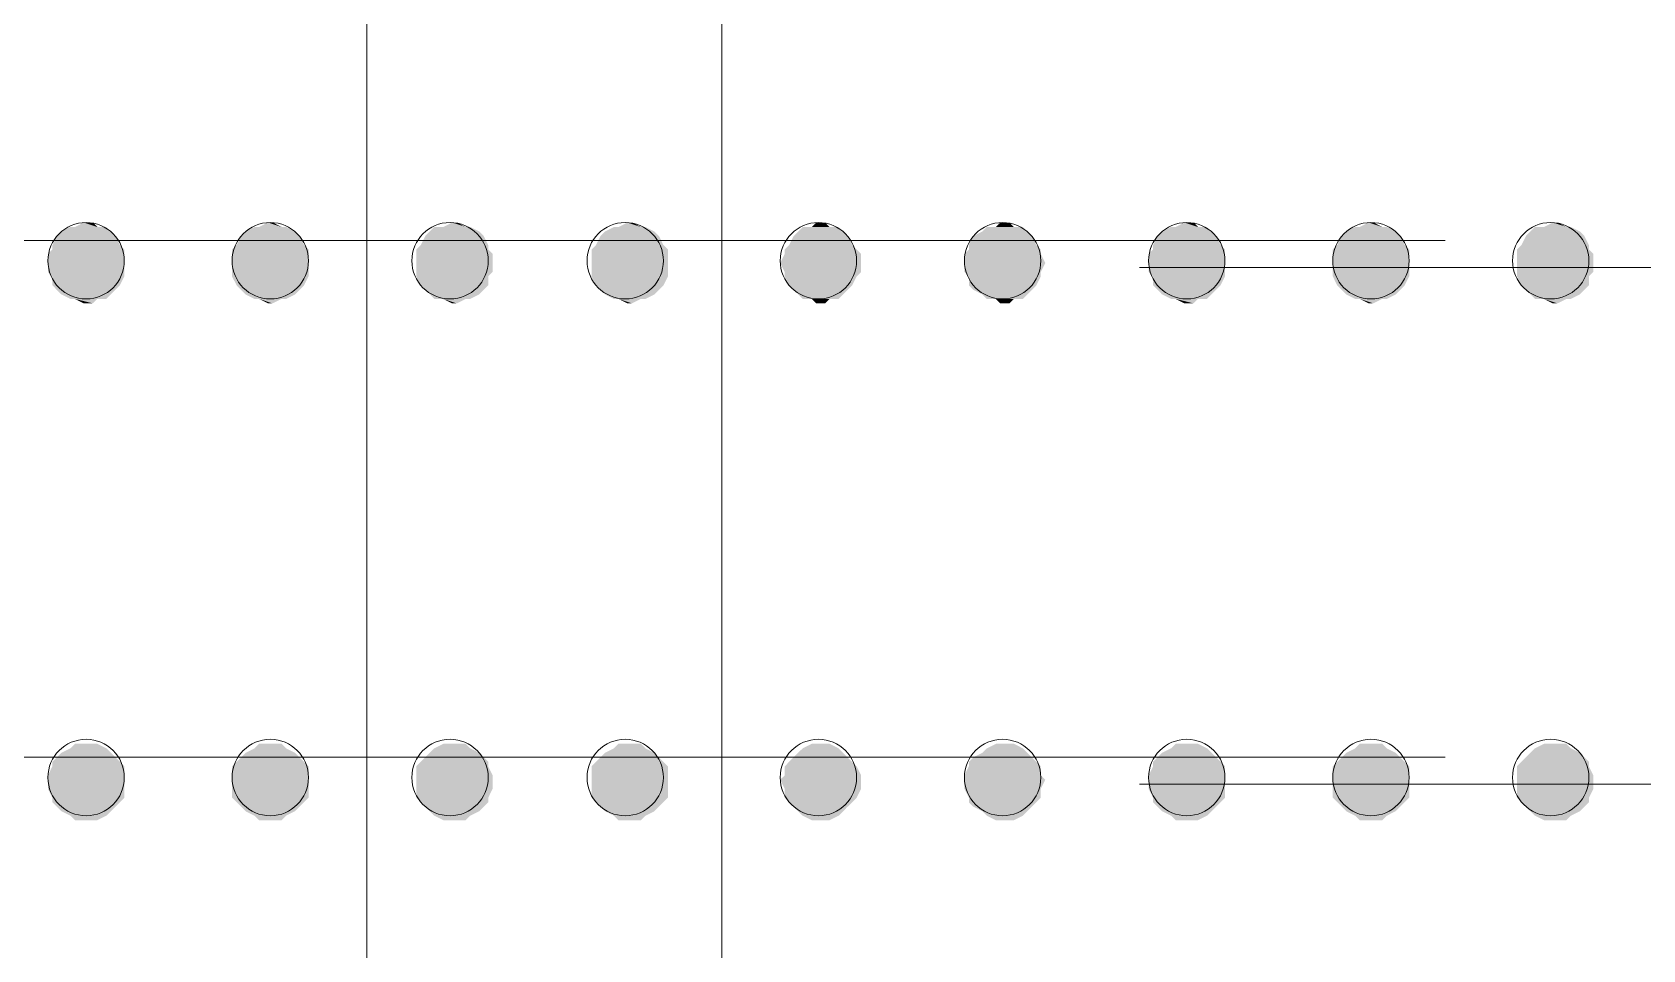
# Model space of a CAD drawing. Header units: inches. Extents: x 2 to 136, y 1 to 96.
# Drawn here: x 17.33 to 24.35, y 48.94 to 52.94 of the extents above; entities that cross this region are included whole.
import ezdxf

# ---------------------------------------------------------------- set-up
doc = ezdxf.new("R2010")
doc.units = ezdxf.units.IN
doc.header["$MEASUREMENT"] = 0
doc.layers.add('PDF_COLUMN', color=251, linetype='Continuous', true_color=0x636466)
doc.layers.add('PDF_Outer Line', color=165, linetype='Continuous', true_color=0x5258ac)
doc.layers.add('PDF_FLOOR LINES', color=7, linetype='Continuous')

msp = doc.modelspace()

# ---------------------------------------------------------------- linework, layer by layer
at = {"layer": 'PDF_COLUMN', "lineweight": 0}
for centre in [(17.569, 51.9434), (18.3719, 51.9434), (20.761, 51.9434), (21.5639, 51.9434), (22.3668, 51.9434), (23.1697, 51.9434), (23.953, 51.9434), (17.569, 49.6914), (18.3719, 49.6914), (20.761, 49.6914), (21.5639, 49.6914), (22.3668, 49.6914), (23.1697, 49.6914), (23.953, 49.6914)]:
    msp.add_circle(centre, 0.1665, dxfattribs=at)
at = {"layer": 'PDF_COLUMN', "color": 7, "lineweight": 0}
for centre in [(19.1552, 51.9434), (19.919, 51.9434), (19.1552, 49.6914), (19.919, 49.6914)]:
    msp.add_circle(centre, 0.1665, dxfattribs=at)
at = {"layer": 'PDF_COLUMN', "transparency": 33554559}
for points in [[(17.5592, 52.1098), (17.618, 52.0902), (17.5201, 52.0902)], [(17.5984, 52.1098), (17.5592, 52.1098), (17.618, 52.0902)], [(18.3621, 52.1098), (18.4209, 52.0902), (18.323, 52.0902)], [(18.3817, 52.1098), (18.3621, 52.1098), (18.4209, 52.0902)], [(20.7512, 52.1098), (20.81, 52.0902), (20.7317, 52.0902)], [(20.7904, 52.1098), (20.7512, 52.1098), (20.81, 52.0902)], [(21.5541, 52.1098), (21.6129, 52.0902), (21.5346, 52.0902)], [(21.5933, 52.1098), (21.5541, 52.1098), (21.6129, 52.0902)], [(22.357, 52.1098), (22.4158, 52.0902), (22.3179, 52.0902)], [(22.3962, 52.1098), (22.357, 52.1098), (22.4158, 52.0902)], [(23.1599, 52.1098), (23.2187, 52.0902), (23.1208, 52.0902)], [(23.1795, 52.1098), (23.1599, 52.1098), (23.2187, 52.0902)], [(23.9628, 52.1098), (24.0216, 52.0902), (23.9237, 52.0902)], [(23.9824, 52.1098), (23.9628, 52.1098), (24.0216, 52.0902)], [(17.4417, 52.0511), (17.7159, 52.0119), (17.4222, 52.0119)], [(17.4613, 52.0707), (17.6963, 52.0511), (17.4417, 52.0511)], [(17.6963, 52.0511), (17.4417, 52.0511), (17.7159, 52.0119)], [(17.5005, 52.0902), (17.6767, 52.0707), (17.4613, 52.0707)], [(17.6767, 52.0707), (17.4613, 52.0707), (17.6963, 52.0511)], [(17.5201, 52.0902), (17.6572, 52.0902), (17.5005, 52.0902)], [(17.6572, 52.0902), (17.5005, 52.0902), (17.6767, 52.0707)], [(17.618, 52.0902), (17.5201, 52.0902), (17.6572, 52.0902)], [(18.2446, 52.0511), (18.5188, 52.0119), (18.2251, 52.0119)], [(18.2642, 52.0707), (18.4992, 52.0511), (18.2446, 52.0511)], [(18.4992, 52.0511), (18.2446, 52.0511), (18.5188, 52.0119)], [(18.3034, 52.0902), (18.4796, 52.0707), (18.2642, 52.0707)], [(18.4796, 52.0707), (18.2642, 52.0707), (18.4992, 52.0511)], [(18.323, 52.0902), (18.4405, 52.0902), (18.3034, 52.0902)], [(18.4405, 52.0902), (18.3034, 52.0902), (18.4796, 52.0707)], [(18.4209, 52.0902), (18.323, 52.0902), (18.4405, 52.0902)], [(20.6533, 52.0511), (20.9079, 52.0119), (20.6337, 52.0119)], [(20.6729, 52.0707), (20.8883, 52.0511), (20.6533, 52.0511)], [(20.8883, 52.0511), (20.6533, 52.0511), (20.9079, 52.0119)], [(20.6925, 52.0902), (20.8687, 52.0707), (20.6729, 52.0707)], [(20.8687, 52.0707), (20.6729, 52.0707), (20.8883, 52.0511)], [(20.7317, 52.0902), (20.8492, 52.0902), (20.6925, 52.0902)], [(20.8492, 52.0902), (20.6925, 52.0902), (20.8687, 52.0707)], [(20.81, 52.0902), (20.7317, 52.0902), (20.8492, 52.0902)], [(21.4366, 52.0511), (21.7108, 52.0119), (21.4171, 52.0119)], [(21.4758, 52.0707), (21.6912, 52.0511), (21.4366, 52.0511)], [(21.6912, 52.0511), (21.4366, 52.0511), (21.7108, 52.0119)], [(21.4954, 52.0902), (21.6716, 52.0707), (21.4758, 52.0707)], [(21.6716, 52.0707), (21.4758, 52.0707), (21.6912, 52.0511)], [(21.5346, 52.0902), (21.652, 52.0902), (21.4954, 52.0902)], [(21.652, 52.0902), (21.4954, 52.0902), (21.6716, 52.0707)], [(21.6129, 52.0902), (21.5346, 52.0902), (21.652, 52.0902)], [(22.2395, 52.0511), (22.5137, 52.0119), (22.22, 52.0119)], [(22.2591, 52.0707), (22.4941, 52.0511), (22.2395, 52.0511)], [(22.4941, 52.0511), (22.2395, 52.0511), (22.5137, 52.0119)], [(22.2983, 52.0902), (22.4745, 52.0707), (22.2591, 52.0707)], [(22.4745, 52.0707), (22.2591, 52.0707), (22.4941, 52.0511)], [(22.3179, 52.0902), (22.4549, 52.0902), (22.2983, 52.0902)], [(22.4549, 52.0902), (22.2983, 52.0902), (22.4745, 52.0707)], [(22.4158, 52.0902), (22.3179, 52.0902), (22.4549, 52.0902)], [(23.0424, 52.0511), (23.3166, 52.0119), (23.0228, 52.0119)], [(23.062, 52.0707), (23.297, 52.0511), (23.0424, 52.0511)], [(23.297, 52.0511), (23.0424, 52.0511), (23.3166, 52.0119)], [(23.1012, 52.0902), (23.2774, 52.0707), (23.062, 52.0707)], [(23.2774, 52.0707), (23.062, 52.0707), (23.297, 52.0511)], [(23.1208, 52.0902), (23.2383, 52.0902), (23.1012, 52.0902)], [(23.2383, 52.0902), (23.1012, 52.0902), (23.2774, 52.0707)], [(23.2187, 52.0902), (23.1208, 52.0902), (23.2383, 52.0902)], [(23.8453, 52.0511), (24.1195, 52.0119), (23.8257, 52.0119)], [(23.8649, 52.0707), (24.0999, 52.0511), (23.8453, 52.0511)], [(24.0999, 52.0511), (23.8453, 52.0511), (24.1195, 52.0119)], [(23.8845, 52.0902), (24.0803, 52.0707), (23.8649, 52.0707)], [(24.0803, 52.0707), (23.8649, 52.0707), (24.0999, 52.0511)], [(23.9237, 52.0902), (24.0412, 52.0902), (23.8845, 52.0902)], [(24.0412, 52.0902), (23.8845, 52.0902), (24.0803, 52.0707)], [(24.0216, 52.0902), (23.9237, 52.0902), (24.0412, 52.0902)], [(17.4222, 51.9923), (17.7355, 51.9728), (17.4026, 51.9728)], [(17.7355, 51.9728), (17.4026, 51.9728), (17.7355, 51.9336)], [(17.4026, 51.9728), (17.7355, 51.9336), (17.4026, 51.9336)], [(17.7159, 52.0119), (17.4222, 52.0119), (17.7355, 51.9923)], [(17.4222, 52.0119), (17.7355, 51.9923), (17.4222, 51.9923)], [(17.7355, 51.9923), (17.4222, 51.9923), (17.7355, 51.9728)], [(18.2251, 52.0119), (18.5384, 51.9923), (18.2055, 51.9923)], [(18.5384, 51.9923), (18.2055, 51.9923), (18.5384, 51.9728)], [(18.2055, 51.9923), (18.5384, 51.9728), (18.2055, 51.9728)], [(18.5384, 51.9728), (18.2055, 51.9728), (18.5384, 51.9336)], [(18.2055, 51.9728), (18.5384, 51.9336), (18.2055, 51.9336)], [(18.5188, 52.0119), (18.2251, 52.0119), (18.5384, 51.9923)], [(20.6142, 51.9728), (20.9471, 51.9336), (20.5946, 51.9336)], [(20.6337, 52.0119), (20.9275, 51.9923), (20.6142, 51.9923)], [(20.9275, 51.9923), (20.6142, 51.9923), (20.9471, 51.9728)], [(20.6142, 51.9923), (20.9471, 51.9728), (20.6142, 51.9728)], [(20.9471, 51.9728), (20.6142, 51.9728), (20.9471, 51.9336)], [(20.9079, 52.0119), (20.6337, 52.0119), (20.9275, 51.9923)], [(21.4171, 51.9923), (21.7304, 51.9728), (21.3975, 51.9728)], [(21.7304, 51.9728), (21.3975, 51.9728), (21.75, 51.9336)], [(21.3975, 51.9728), (21.75, 51.9336), (21.3975, 51.9336)], [(21.7108, 52.0119), (21.4171, 52.0119), (21.7304, 51.9923)], [(21.4171, 52.0119), (21.7304, 51.9923), (21.4171, 51.9923)], [(21.7304, 51.9923), (21.4171, 51.9923), (21.7304, 51.9728)], [(22.22, 51.9923), (22.5333, 51.9728), (22.2004, 51.9728)], [(22.5333, 51.9728), (22.2004, 51.9728), (22.5333, 51.9336)], [(22.2004, 51.9728), (22.5333, 51.9336), (22.2004, 51.9336)], [(22.5137, 52.0119), (22.22, 52.0119), (22.5333, 51.9923)], [(22.22, 52.0119), (22.5333, 51.9923), (22.22, 51.9923)], [(22.5333, 51.9923), (22.22, 51.9923), (22.5333, 51.9728)], [(23.0228, 52.0119), (23.3362, 51.9923), (23.0033, 51.9923)], [(23.3362, 51.9923), (23.0033, 51.9923), (23.3362, 51.9728)], [(23.0033, 51.9923), (23.3362, 51.9728), (23.0033, 51.9728)], [(23.3362, 51.9728), (23.0033, 51.9728), (23.3362, 51.9336)], [(23.0033, 51.9728), (23.3362, 51.9336), (23.0033, 51.9336)], [(23.3166, 52.0119), (23.0228, 52.0119), (23.3362, 51.9923)], [(23.8257, 52.0119), (24.1195, 51.9923), (23.8062, 51.9923)], [(24.1195, 51.9923), (23.8062, 51.9923), (24.1391, 51.9728)], [(23.8062, 51.9923), (24.1391, 51.9728), (23.8062, 51.9728)], [(24.1391, 51.9728), (23.8062, 51.9728), (24.1391, 51.9336)], [(23.8062, 51.9728), (24.1391, 51.9336), (23.8062, 51.9336)], [(24.1195, 52.0119), (23.8257, 52.0119), (24.1195, 51.9923)], [(17.7355, 51.9336), (17.4026, 51.9336), (17.7355, 51.8944)], [(17.4026, 51.9336), (17.7355, 51.8944), (17.4026, 51.8944)], [(17.7355, 51.8944), (17.4026, 51.8944), (17.7355, 51.8748)], [(17.4026, 51.8944), (17.7355, 51.8748), (17.4222, 51.8748)], [(18.5384, 51.9336), (18.2055, 51.9336), (18.5384, 51.8944)], [(18.2055, 51.9336), (18.5384, 51.8944), (18.2055, 51.8944)], [(18.5384, 51.8944), (18.2055, 51.8944), (18.5384, 51.8748)], [(18.2055, 51.8944), (18.5384, 51.8748), (18.2055, 51.8748)], [(20.9471, 51.9336), (20.5946, 51.9336), (20.9471, 51.8944)], [(20.5946, 51.9336), (20.9471, 51.8944), (20.6142, 51.8944)], [(20.9471, 51.8944), (20.6142, 51.8944), (20.9275, 51.8748)], [(20.6142, 51.8944), (20.9275, 51.8748), (20.6142, 51.8748)], [(21.75, 51.9336), (21.3975, 51.9336), (21.7304, 51.8944)], [(21.3975, 51.9336), (21.7304, 51.8944), (21.3975, 51.8944)], [(21.7304, 51.8944), (21.3975, 51.8944), (21.7304, 51.8748)], [(21.3975, 51.8944), (21.7304, 51.8748), (21.4171, 51.8748)], [(22.5333, 51.9336), (22.2004, 51.9336), (22.5333, 51.8944)], [(22.2004, 51.9336), (22.5333, 51.8944), (22.2004, 51.8944)], [(22.5333, 51.8944), (22.2004, 51.8944), (22.5333, 51.8748)], [(22.2004, 51.8944), (22.5333, 51.8748), (22.22, 51.8748)], [(23.3362, 51.9336), (23.0033, 51.9336), (23.3362, 51.8944)], [(23.0033, 51.9336), (23.3362, 51.8944), (23.0033, 51.8944)], [(23.3362, 51.8944), (23.0033, 51.8944), (23.3362, 51.8748)], [(23.0033, 51.8944), (23.3362, 51.8748), (23.0033, 51.8748)], [(24.1391, 51.9336), (23.8062, 51.9336), (24.1391, 51.8944)], [(23.8062, 51.9336), (24.1391, 51.8944), (23.8062, 51.8944)], [(24.1391, 51.8944), (23.8062, 51.8944), (24.1195, 51.8748)], [(23.8062, 51.8944), (24.1195, 51.8748), (23.8062, 51.8748)], [(17.7355, 51.8748), (17.4222, 51.8748), (17.7159, 51.8357)], [(17.4222, 51.8748), (17.7159, 51.8357), (17.4222, 51.8357)], [(17.7159, 51.8357), (17.4222, 51.8357), (17.6963, 51.8161)], [(17.4222, 51.8357), (17.6963, 51.8161), (17.4417, 51.8161)], [(17.6963, 51.8161), (17.4417, 51.8161), (17.6767, 51.7965)], [(17.4417, 51.8161), (17.6767, 51.7965), (17.4613, 51.7965)], [(18.5384, 51.8748), (18.2055, 51.8748), (18.5188, 51.8357)], [(18.2055, 51.8748), (18.5188, 51.8357), (18.2251, 51.8357)], [(18.5188, 51.8357), (18.2251, 51.8357), (18.4992, 51.8161)], [(18.2251, 51.8357), (18.4992, 51.8161), (18.2446, 51.8161)], [(18.4992, 51.8161), (18.2446, 51.8161), (18.4796, 51.7965)], [(18.2446, 51.8161), (18.4796, 51.7965), (18.2642, 51.7965)], [(20.9275, 51.8748), (20.6142, 51.8748), (20.9079, 51.8357)], [(20.6142, 51.8748), (20.9079, 51.8357), (20.6337, 51.8357)], [(20.9079, 51.8357), (20.6337, 51.8357), (20.8883, 51.8161)], [(20.6337, 51.8357), (20.8883, 51.8161), (20.6533, 51.8161)], [(20.8883, 51.8161), (20.6533, 51.8161), (20.8687, 51.7965)], [(20.6533, 51.8161), (20.8687, 51.7965), (20.6729, 51.7965)], [(21.7304, 51.8748), (21.4171, 51.8748), (21.7108, 51.8357)], [(21.4171, 51.8748), (21.7108, 51.8357), (21.4171, 51.8357)], [(21.7108, 51.8357), (21.4171, 51.8357), (21.6912, 51.8161)], [(21.4171, 51.8357), (21.6912, 51.8161), (21.4366, 51.8161)], [(21.6912, 51.8161), (21.4366, 51.8161), (21.6716, 51.7965)], [(21.4366, 51.8161), (21.6716, 51.7965), (21.4758, 51.7965)], [(22.5333, 51.8748), (22.22, 51.8748), (22.5137, 51.8357)], [(22.22, 51.8748), (22.5137, 51.8357), (22.22, 51.8357)], [(22.5137, 51.8357), (22.22, 51.8357), (22.4941, 51.8161)], [(22.22, 51.8357), (22.4941, 51.8161), (22.2395, 51.8161)], [(22.4941, 51.8161), (22.2395, 51.8161), (22.4745, 51.7965)], [(22.2395, 51.8161), (22.4745, 51.7965), (22.2591, 51.7965)], [(23.3362, 51.8748), (23.0033, 51.8748), (23.3166, 51.8357)], [(23.0033, 51.8748), (23.3166, 51.8357), (23.0228, 51.8357)], [(23.3166, 51.8357), (23.0228, 51.8357), (23.297, 51.8161)], [(23.0228, 51.8357), (23.297, 51.8161), (23.0424, 51.8161)], [(23.297, 51.8161), (23.0424, 51.8161), (23.2774, 51.7965)], [(23.0424, 51.8161), (23.2774, 51.7965), (23.062, 51.7965)], [(24.1195, 51.8748), (23.8062, 51.8748), (24.1195, 51.8357)], [(23.8062, 51.8748), (24.1195, 51.8357), (23.8257, 51.8357)], [(24.1195, 51.8357), (23.8257, 51.8357), (24.0999, 51.8161)], [(23.8257, 51.8357), (24.0999, 51.8161), (23.8453, 51.8161)], [(24.0999, 51.8161), (23.8453, 51.8161), (24.0803, 51.7965)], [(23.8453, 51.8161), (24.0803, 51.7965), (23.8649, 51.7965)], [(17.6767, 51.7965), (17.4613, 51.7965), (17.6572, 51.7769)], [(17.4613, 51.7965), (17.6572, 51.7769), (17.5005, 51.7769)], [(17.6572, 51.7769), (17.5005, 51.7769), (17.618, 51.7769)], [(17.5005, 51.7769), (17.618, 51.7769), (17.5201, 51.7769)], [(17.618, 51.7769), (17.5201, 51.7769), (17.5984, 51.7573)], [(17.5201, 51.7769), (17.5984, 51.7573), (17.5592, 51.7573)], [(18.4796, 51.7965), (18.2642, 51.7965), (18.4405, 51.7769)], [(18.2642, 51.7965), (18.4405, 51.7769), (18.3034, 51.7769)], [(18.4405, 51.7769), (18.3034, 51.7769), (18.4209, 51.7769)], [(18.3034, 51.7769), (18.4209, 51.7769), (18.323, 51.7769)], [(18.4209, 51.7769), (18.323, 51.7769), (18.3817, 51.7573)], [(18.323, 51.7769), (18.3817, 51.7573), (18.3621, 51.7573)], [(20.8687, 51.7965), (20.6729, 51.7965), (20.8492, 51.7769)], [(20.6729, 51.7965), (20.8492, 51.7769), (20.6925, 51.7769)], [(20.8492, 51.7769), (20.6925, 51.7769), (20.81, 51.7769)], [(20.6925, 51.7769), (20.81, 51.7769), (20.7317, 51.7769)], [(20.81, 51.7769), (20.7317, 51.7769), (20.7904, 51.7573)], [(20.7317, 51.7769), (20.7904, 51.7573), (20.7512, 51.7573)], [(21.6716, 51.7965), (21.4758, 51.7965), (21.652, 51.7769)], [(21.4758, 51.7965), (21.652, 51.7769), (21.4954, 51.7769)], [(21.652, 51.7769), (21.4954, 51.7769), (21.6129, 51.7769)], [(21.4954, 51.7769), (21.6129, 51.7769), (21.5346, 51.7769)], [(21.6129, 51.7769), (21.5346, 51.7769), (21.5933, 51.7573)], [(21.5346, 51.7769), (21.5933, 51.7573), (21.5541, 51.7573)], [(22.4745, 51.7965), (22.2591, 51.7965), (22.4549, 51.7769)], [(22.2591, 51.7965), (22.4549, 51.7769), (22.2983, 51.7769)], [(22.4549, 51.7769), (22.2983, 51.7769), (22.4158, 51.7769)], [(22.2983, 51.7769), (22.4158, 51.7769), (22.3179, 51.7769)], [(22.4158, 51.7769), (22.3179, 51.7769), (22.3962, 51.7573)], [(22.3179, 51.7769), (22.3962, 51.7573), (22.357, 51.7573)], [(23.2774, 51.7965), (23.062, 51.7965), (23.2383, 51.7769)], [(23.062, 51.7965), (23.2383, 51.7769), (23.1012, 51.7769)], [(23.2383, 51.7769), (23.1012, 51.7769), (23.2187, 51.7769)], [(23.1012, 51.7769), (23.2187, 51.7769), (23.1208, 51.7769)], [(23.2187, 51.7769), (23.1208, 51.7769), (23.1795, 51.7573)], [(23.1208, 51.7769), (23.1795, 51.7573), (23.1599, 51.7573)], [(24.0803, 51.7965), (23.8649, 51.7965), (24.0412, 51.7769)], [(23.8649, 51.7965), (24.0412, 51.7769), (23.8845, 51.7769)], [(24.0412, 51.7769), (23.8845, 51.7769), (24.0216, 51.7769)], [(23.8845, 51.7769), (24.0216, 51.7769), (23.9237, 51.7769)], [(24.0216, 51.7769), (23.9237, 51.7769), (23.9824, 51.7573)], [(23.9237, 51.7769), (23.9824, 51.7573), (23.9628, 51.7573)], [(17.4417, 49.7795), (17.7159, 49.7599), (17.4222, 49.7599)], [(17.4613, 49.7991), (17.6963, 49.7795), (17.4417, 49.7795)], [(17.6963, 49.7795), (17.4417, 49.7795), (17.7159, 49.7599)], [(17.5005, 49.8186), (17.6767, 49.7991), (17.4613, 49.7991)], [(17.6767, 49.7991), (17.4613, 49.7991), (17.6963, 49.7795)], [(17.5201, 49.8382), (17.6572, 49.8186), (17.5005, 49.8186)], [(17.6572, 49.8186), (17.5005, 49.8186), (17.6767, 49.7991)], [(17.5592, 49.8382), (17.618, 49.8382), (17.5201, 49.8382)], [(17.618, 49.8382), (17.5201, 49.8382), (17.6572, 49.8186)], [(17.5984, 49.8382), (17.5592, 49.8382), (17.618, 49.8382)], [(18.2446, 49.7795), (18.5188, 49.7599), (18.2251, 49.7599)], [(18.2642, 49.7991), (18.4992, 49.7795), (18.2446, 49.7795)], [(18.4992, 49.7795), (18.2446, 49.7795), (18.5188, 49.7599)], [(18.3034, 49.8186), (18.4796, 49.7991), (18.2642, 49.7991)], [(18.4796, 49.7991), (18.2642, 49.7991), (18.4992, 49.7795)], [(18.323, 49.8382), (18.4405, 49.8186), (18.3034, 49.8186)], [(18.4405, 49.8186), (18.3034, 49.8186), (18.4796, 49.7991)], [(18.3621, 49.8382), (18.4209, 49.8382), (18.323, 49.8382)], [(18.4209, 49.8382), (18.323, 49.8382), (18.4405, 49.8186)], [(18.3817, 49.8382), (18.3621, 49.8382), (18.4209, 49.8382)], [(20.6533, 49.7795), (20.9079, 49.7599), (20.6337, 49.7599)], [(20.6729, 49.7991), (20.8883, 49.7795), (20.6533, 49.7795)], [(20.8883, 49.7795), (20.6533, 49.7795), (20.9079, 49.7599)], [(20.6925, 49.8186), (20.8687, 49.7991), (20.6729, 49.7991)], [(20.8687, 49.7991), (20.6729, 49.7991), (20.8883, 49.7795)], [(20.7317, 49.8382), (20.8492, 49.8186), (20.6925, 49.8186)], [(20.8492, 49.8186), (20.6925, 49.8186), (20.8687, 49.7991)], [(20.7512, 49.8382), (20.81, 49.8382), (20.7317, 49.8382)], [(20.81, 49.8382), (20.7317, 49.8382), (20.8492, 49.8186)], [(20.7904, 49.8382), (20.7512, 49.8382), (20.81, 49.8382)], [(21.4366, 49.7795), (21.7108, 49.7599), (21.4171, 49.7599)], [(21.4758, 49.7991), (21.6912, 49.7795), (21.4366, 49.7795)], [(21.6912, 49.7795), (21.4366, 49.7795), (21.7108, 49.7599)], [(21.4954, 49.8186), (21.6716, 49.7991), (21.4758, 49.7991)], [(21.6716, 49.7991), (21.4758, 49.7991), (21.6912, 49.7795)], [(21.5346, 49.8382), (21.652, 49.8186), (21.4954, 49.8186)], [(21.652, 49.8186), (21.4954, 49.8186), (21.6716, 49.7991)], [(21.5541, 49.8382), (21.6129, 49.8382), (21.5346, 49.8382)], [(21.6129, 49.8382), (21.5346, 49.8382), (21.652, 49.8186)], [(21.5933, 49.8382), (21.5541, 49.8382), (21.6129, 49.8382)], [(22.2395, 49.7795), (22.5137, 49.7599), (22.22, 49.7599)], [(22.2591, 49.7991), (22.4941, 49.7795), (22.2395, 49.7795)], [(22.4941, 49.7795), (22.2395, 49.7795), (22.5137, 49.7599)], [(22.2983, 49.8186), (22.4745, 49.7991), (22.2591, 49.7991)], [(22.4745, 49.7991), (22.2591, 49.7991), (22.4941, 49.7795)], [(22.3179, 49.8382), (22.4549, 49.8186), (22.2983, 49.8186)], [(22.4549, 49.8186), (22.2983, 49.8186), (22.4745, 49.7991)], [(22.357, 49.8382), (22.4158, 49.8382), (22.3179, 49.8382)], [(22.4158, 49.8382), (22.3179, 49.8382), (22.4549, 49.8186)], [(22.3962, 49.8382), (22.357, 49.8382), (22.4158, 49.8382)], [(23.0424, 49.7795), (23.3166, 49.7599), (23.0228, 49.7599)], [(23.062, 49.7991), (23.297, 49.7795), (23.0424, 49.7795)], [(23.297, 49.7795), (23.0424, 49.7795), (23.3166, 49.7599)], [(23.1012, 49.8186), (23.2774, 49.7991), (23.062, 49.7991)], [(23.2774, 49.7991), (23.062, 49.7991), (23.297, 49.7795)], [(23.1208, 49.8382), (23.2383, 49.8186), (23.1012, 49.8186)], [(23.2383, 49.8186), (23.1012, 49.8186), (23.2774, 49.7991)], [(23.1599, 49.8382), (23.2187, 49.8382), (23.1208, 49.8382)], [(23.2187, 49.8382), (23.1208, 49.8382), (23.2383, 49.8186)], [(23.1795, 49.8382), (23.1599, 49.8382), (23.2187, 49.8382)], [(23.8453, 49.7795), (24.1195, 49.7599), (23.8257, 49.7599)], [(23.8649, 49.7991), (24.0999, 49.7795), (23.8453, 49.7795)], [(24.0999, 49.7795), (23.8453, 49.7795), (24.1195, 49.7599)], [(23.8845, 49.8186), (24.0803, 49.7991), (23.8649, 49.7991)], [(24.0803, 49.7991), (23.8649, 49.7991), (24.0999, 49.7795)], [(23.9237, 49.8382), (24.0412, 49.8186), (23.8845, 49.8186)], [(24.0412, 49.8186), (23.8845, 49.8186), (24.0803, 49.7991)], [(23.9628, 49.8382), (24.0216, 49.8382), (23.9237, 49.8382)], [(24.0216, 49.8382), (23.9237, 49.8382), (24.0412, 49.8186)], [(23.9824, 49.8382), (23.9628, 49.8382), (24.0216, 49.8382)], [(17.4222, 49.7403), (17.7355, 49.7011), (17.4026, 49.7011)], [(17.7159, 49.7599), (17.4222, 49.7599), (17.7355, 49.7403)], [(17.4222, 49.7599), (17.7355, 49.7403), (17.4222, 49.7403)], [(17.7355, 49.7403), (17.4222, 49.7403), (17.7355, 49.7011)], [(18.2251, 49.7599), (18.5384, 49.7403), (18.2055, 49.7403)], [(18.5384, 49.7403), (18.2055, 49.7403), (18.5384, 49.7011)], [(18.2055, 49.7403), (18.5384, 49.7011), (18.2055, 49.7011)], [(18.5188, 49.7599), (18.2251, 49.7599), (18.5384, 49.7403)], [(20.6337, 49.7599), (20.9275, 49.7403), (20.6142, 49.7403)], [(20.9275, 49.7403), (20.6142, 49.7403), (20.9471, 49.7011)], [(20.6142, 49.7403), (20.9471, 49.7011), (20.6142, 49.7011)], [(20.9079, 49.7599), (20.6337, 49.7599), (20.9275, 49.7403)], [(21.4171, 49.7403), (21.7304, 49.7011), (21.3975, 49.7011)], [(21.7108, 49.7599), (21.4171, 49.7599), (21.7304, 49.7403)], [(21.4171, 49.7599), (21.7304, 49.7403), (21.4171, 49.7403)], [(21.7304, 49.7403), (21.4171, 49.7403), (21.7304, 49.7011)], [(22.22, 49.7403), (22.5333, 49.7011), (22.2004, 49.7011)], [(22.5137, 49.7599), (22.22, 49.7599), (22.5333, 49.7403)], [(22.22, 49.7599), (22.5333, 49.7403), (22.22, 49.7403)], [(22.5333, 49.7403), (22.22, 49.7403), (22.5333, 49.7011)], [(23.0228, 49.7599), (23.3362, 49.7403), (23.0033, 49.7403)], [(23.3362, 49.7403), (23.0033, 49.7403), (23.3362, 49.7011)], [(23.0033, 49.7403), (23.3362, 49.7011), (23.0033, 49.7011)], [(23.3166, 49.7599), (23.0228, 49.7599), (23.3362, 49.7403)], [(23.8257, 49.7599), (24.1195, 49.7403), (23.8062, 49.7403)], [(24.1195, 49.7403), (23.8062, 49.7403), (24.1391, 49.7011)], [(23.8062, 49.7403), (24.1391, 49.7011), (23.8062, 49.7011)], [(24.1195, 49.7599), (23.8257, 49.7599), (24.1195, 49.7403)], [(17.7355, 49.7011), (17.4026, 49.7011), (17.7355, 49.6816)], [(17.4026, 49.7011), (17.7355, 49.6816), (17.4026, 49.6816)], [(17.7355, 49.6816), (17.4026, 49.6816), (17.7355, 49.6424)], [(17.4026, 49.6816), (17.7355, 49.6424), (17.4026, 49.6424)], [(17.7355, 49.6424), (17.4026, 49.6424), (17.7355, 49.6032)], [(17.4026, 49.6424), (17.7355, 49.6032), (17.4222, 49.6032)], [(18.5384, 49.7011), (18.2055, 49.7011), (18.5384, 49.6816)], [(18.2055, 49.7011), (18.5384, 49.6816), (18.2055, 49.6816)], [(18.5384, 49.6816), (18.2055, 49.6816), (18.5384, 49.6424)], [(18.2055, 49.6816), (18.5384, 49.6424), (18.2055, 49.6424)], [(18.5384, 49.6424), (18.2055, 49.6424), (18.5384, 49.6032)], [(18.2055, 49.6424), (18.5384, 49.6032), (18.2055, 49.6032)], [(20.6142, 49.7011), (20.9471, 49.6816), (20.5946, 49.6816)], [(20.9471, 49.6816), (20.5946, 49.6816), (20.9471, 49.6424)], [(20.5946, 49.6816), (20.9471, 49.6424), (20.6142, 49.6424)], [(20.9471, 49.7011), (20.6142, 49.7011), (20.9471, 49.6816)], [(20.9471, 49.6424), (20.6142, 49.6424), (20.9275, 49.6032)], [(20.6142, 49.6424), (20.9275, 49.6032), (20.6142, 49.6032)], [(21.7304, 49.7011), (21.3975, 49.7011), (21.75, 49.6816)], [(21.3975, 49.7011), (21.75, 49.6816), (21.3975, 49.6816)], [(21.75, 49.6816), (21.3975, 49.6816), (21.7304, 49.6424)], [(21.3975, 49.6816), (21.7304, 49.6424), (21.3975, 49.6424)], [(21.7304, 49.6424), (21.3975, 49.6424), (21.7304, 49.6032)], [(21.3975, 49.6424), (21.7304, 49.6032), (21.4171, 49.6032)], [(22.5333, 49.7011), (22.2004, 49.7011), (22.5333, 49.6816)], [(22.2004, 49.7011), (22.5333, 49.6816), (22.2004, 49.6816)], [(22.5333, 49.6816), (22.2004, 49.6816), (22.5333, 49.6424)], [(22.2004, 49.6816), (22.5333, 49.6424), (22.2004, 49.6424)], [(22.5333, 49.6424), (22.2004, 49.6424), (22.5333, 49.6032)], [(22.2004, 49.6424), (22.5333, 49.6032), (22.22, 49.6032)], [(23.3362, 49.7011), (23.0033, 49.7011), (23.3362, 49.6816)], [(23.0033, 49.7011), (23.3362, 49.6816), (23.0033, 49.6816)], [(23.3362, 49.6816), (23.0033, 49.6816), (23.3362, 49.6424)], [(23.0033, 49.6816), (23.3362, 49.6424), (23.0033, 49.6424)], [(23.3362, 49.6424), (23.0033, 49.6424), (23.3362, 49.6032)], [(23.0033, 49.6424), (23.3362, 49.6032), (23.0033, 49.6032)], [(24.1391, 49.7011), (23.8062, 49.7011), (24.1391, 49.6816)], [(23.8062, 49.7011), (24.1391, 49.6816), (23.8062, 49.6816)], [(24.1391, 49.6816), (23.8062, 49.6816), (24.1391, 49.6424)], [(23.8062, 49.6816), (24.1391, 49.6424), (23.8062, 49.6424)], [(24.1391, 49.6424), (23.8062, 49.6424), (24.1195, 49.6032)], [(23.8062, 49.6424), (24.1195, 49.6032), (23.8062, 49.6032)], [(17.7355, 49.6032), (17.4222, 49.6032), (17.7159, 49.5836)], [(17.4222, 49.6032), (17.7159, 49.5836), (17.4222, 49.5836)], [(17.7159, 49.5836), (17.4222, 49.5836), (17.6963, 49.5641)], [(17.4222, 49.5836), (17.6963, 49.5641), (17.4417, 49.5641)], [(18.5384, 49.6032), (18.2055, 49.6032), (18.5188, 49.5836)], [(18.2055, 49.6032), (18.5188, 49.5836), (18.2251, 49.5836)], [(18.5188, 49.5836), (18.2251, 49.5836), (18.4992, 49.5641)], [(18.2251, 49.5836), (18.4992, 49.5641), (18.2446, 49.5641)], [(20.9275, 49.6032), (20.6142, 49.6032), (20.9079, 49.5836)], [(20.6142, 49.6032), (20.9079, 49.5836), (20.6337, 49.5836)], [(20.9079, 49.5836), (20.6337, 49.5836), (20.8883, 49.5641)], [(20.6337, 49.5836), (20.8883, 49.5641), (20.6533, 49.5641)], [(21.7304, 49.6032), (21.4171, 49.6032), (21.7108, 49.5836)], [(21.4171, 49.6032), (21.7108, 49.5836), (21.4171, 49.5836)], [(21.7108, 49.5836), (21.4171, 49.5836), (21.6912, 49.5641)], [(21.4171, 49.5836), (21.6912, 49.5641), (21.4366, 49.5641)], [(22.5333, 49.6032), (22.22, 49.6032), (22.5137, 49.5836)], [(22.22, 49.6032), (22.5137, 49.5836), (22.22, 49.5836)], [(22.5137, 49.5836), (22.22, 49.5836), (22.4941, 49.5641)], [(22.22, 49.5836), (22.4941, 49.5641), (22.2395, 49.5641)], [(23.3362, 49.6032), (23.0033, 49.6032), (23.3166, 49.5836)], [(23.0033, 49.6032), (23.3166, 49.5836), (23.0228, 49.5836)], [(23.3166, 49.5836), (23.0228, 49.5836), (23.297, 49.5641)], [(23.0228, 49.5836), (23.297, 49.5641), (23.0424, 49.5641)], [(24.1195, 49.6032), (23.8062, 49.6032), (24.1195, 49.5836)], [(23.8062, 49.6032), (24.1195, 49.5836), (23.8257, 49.5836)], [(24.1195, 49.5836), (23.8257, 49.5836), (24.0999, 49.5641)], [(23.8257, 49.5836), (24.0999, 49.5641), (23.8453, 49.5641)], [(17.6963, 49.5641), (17.4417, 49.5641), (17.6767, 49.5445)], [(17.4417, 49.5641), (17.6767, 49.5445), (17.4613, 49.5445)], [(17.6767, 49.5445), (17.4613, 49.5445), (17.6572, 49.5249)], [(17.4613, 49.5445), (17.6572, 49.5249), (17.5005, 49.5249)], [(17.6572, 49.5249), (17.5005, 49.5249), (17.618, 49.5053)], [(17.5005, 49.5249), (17.618, 49.5053), (17.5201, 49.5053)], [(17.618, 49.5053), (17.5201, 49.5053), (17.5984, 49.5053)], [(17.5201, 49.5053), (17.5984, 49.5053), (17.5592, 49.5053)], [(18.4992, 49.5641), (18.2446, 49.5641), (18.4796, 49.5445)], [(18.2446, 49.5641), (18.4796, 49.5445), (18.2642, 49.5445)], [(18.4796, 49.5445), (18.2642, 49.5445), (18.4405, 49.5249)], [(18.2642, 49.5445), (18.4405, 49.5249), (18.3034, 49.5249)], [(18.4405, 49.5249), (18.3034, 49.5249), (18.4209, 49.5053)], [(18.3034, 49.5249), (18.4209, 49.5053), (18.323, 49.5053)], [(18.4209, 49.5053), (18.323, 49.5053), (18.3817, 49.5053)], [(18.323, 49.5053), (18.3817, 49.5053), (18.3621, 49.5053)], [(20.8883, 49.5641), (20.6533, 49.5641), (20.8687, 49.5445)], [(20.6533, 49.5641), (20.8687, 49.5445), (20.6729, 49.5445)], [(20.8687, 49.5445), (20.6729, 49.5445), (20.8492, 49.5249)], [(20.6729, 49.5445), (20.8492, 49.5249), (20.6925, 49.5249)], [(20.8492, 49.5249), (20.6925, 49.5249), (20.81, 49.5053)], [(20.6925, 49.5249), (20.81, 49.5053), (20.7317, 49.5053)], [(20.81, 49.5053), (20.7317, 49.5053), (20.7904, 49.5053)], [(20.7317, 49.5053), (20.7904, 49.5053), (20.7512, 49.5053)], [(21.6912, 49.5641), (21.4366, 49.5641), (21.6716, 49.5445)], [(21.4366, 49.5641), (21.6716, 49.5445), (21.4758, 49.5445)], [(21.6716, 49.5445), (21.4758, 49.5445), (21.652, 49.5249)], [(21.4758, 49.5445), (21.652, 49.5249), (21.4954, 49.5249)], [(21.652, 49.5249), (21.4954, 49.5249), (21.6129, 49.5053)], [(21.4954, 49.5249), (21.6129, 49.5053), (21.5346, 49.5053)], [(21.6129, 49.5053), (21.5346, 49.5053), (21.5933, 49.5053)], [(21.5346, 49.5053), (21.5933, 49.5053), (21.5541, 49.5053)], [(22.4941, 49.5641), (22.2395, 49.5641), (22.4745, 49.5445)], [(22.2395, 49.5641), (22.4745, 49.5445), (22.2591, 49.5445)], [(22.4745, 49.5445), (22.2591, 49.5445), (22.4549, 49.5249)], [(22.2591, 49.5445), (22.4549, 49.5249), (22.2983, 49.5249)], [(22.4549, 49.5249), (22.2983, 49.5249), (22.4158, 49.5053)], [(22.2983, 49.5249), (22.4158, 49.5053), (22.3179, 49.5053)], [(22.4158, 49.5053), (22.3179, 49.5053), (22.3962, 49.5053)], [(22.3179, 49.5053), (22.3962, 49.5053), (22.357, 49.5053)], [(23.297, 49.5641), (23.0424, 49.5641), (23.2774, 49.5445)], [(23.0424, 49.5641), (23.2774, 49.5445), (23.062, 49.5445)], [(23.2774, 49.5445), (23.062, 49.5445), (23.2383, 49.5249)], [(23.062, 49.5445), (23.2383, 49.5249), (23.1012, 49.5249)], [(23.2383, 49.5249), (23.1012, 49.5249), (23.2187, 49.5053)], [(23.1012, 49.5249), (23.2187, 49.5053), (23.1208, 49.5053)], [(23.2187, 49.5053), (23.1208, 49.5053), (23.1795, 49.5053)], [(23.1208, 49.5053), (23.1795, 49.5053), (23.1599, 49.5053)], [(24.0999, 49.5641), (23.8453, 49.5641), (24.0803, 49.5445)], [(23.8453, 49.5641), (24.0803, 49.5445), (23.8649, 49.5445)], [(24.0803, 49.5445), (23.8649, 49.5445), (24.0412, 49.5249)], [(23.8649, 49.5445), (24.0412, 49.5249), (23.8845, 49.5249)], [(24.0412, 49.5249), (23.8845, 49.5249), (24.0216, 49.5053)], [(23.8845, 49.5249), (24.0216, 49.5053), (23.9237, 49.5053)], [(24.0216, 49.5053), (23.9237, 49.5053), (23.9824, 49.5053)], [(23.9237, 49.5053), (23.9824, 49.5053), (23.9628, 49.5053)]]:
    msp.add_solid(points, dxfattribs=at)
at = {"layer": 'PDF_COLUMN', "color": 7, "transparency": 33554559}
for points in [[(19.165, 52.1098), (19.2238, 52.0902), (19.1259, 52.0902)], [(19.1846, 52.1098), (19.165, 52.1098), (19.2238, 52.0902)], [(19.9288, 52.1098), (19.9875, 52.0902), (19.8896, 52.0902)], [(19.9483, 52.1098), (19.9288, 52.1098), (19.9875, 52.0902)], [(19.0475, 52.0511), (19.3217, 52.0119), (19.028, 52.0119)], [(19.0671, 52.0707), (19.3021, 52.0511), (19.0475, 52.0511)], [(19.3021, 52.0511), (19.0475, 52.0511), (19.3217, 52.0119)], [(19.0867, 52.0902), (19.2825, 52.0707), (19.0671, 52.0707)], [(19.2825, 52.0707), (19.0671, 52.0707), (19.3021, 52.0511)], [(19.1259, 52.0902), (19.2434, 52.0902), (19.0867, 52.0902)], [(19.2434, 52.0902), (19.0867, 52.0902), (19.2825, 52.0707)], [(19.2238, 52.0902), (19.1259, 52.0902), (19.2434, 52.0902)], [(19.8113, 52.0511), (20.0854, 52.0119), (19.7917, 52.0119)], [(19.8308, 52.0707), (20.0658, 52.0511), (19.8113, 52.0511)], [(20.0658, 52.0511), (19.8113, 52.0511), (20.0854, 52.0119)], [(19.87, 52.0902), (20.0463, 52.0707), (19.8308, 52.0707)], [(20.0463, 52.0707), (19.8308, 52.0707), (20.0658, 52.0511)], [(19.8896, 52.0902), (20.0071, 52.0902), (19.87, 52.0902)], [(20.0071, 52.0902), (19.87, 52.0902), (20.0463, 52.0707)], [(19.9875, 52.0902), (19.8896, 52.0902), (20.0071, 52.0902)], [(19.028, 52.0119), (19.3217, 51.9923), (19.0084, 51.9923)], [(19.3217, 51.9923), (19.0084, 51.9923), (19.3413, 51.9728)], [(19.0084, 51.9923), (19.3413, 51.9728), (19.0084, 51.9728)], [(19.3413, 51.9728), (19.0084, 51.9728), (19.3413, 51.9336)], [(19.0084, 51.9728), (19.3413, 51.9336), (19.0084, 51.9336)], [(19.3217, 52.0119), (19.028, 52.0119), (19.3217, 51.9923)], [(19.7917, 52.0119), (20.105, 51.9923), (19.7721, 51.9923)], [(20.105, 51.9923), (19.7721, 51.9923), (20.105, 51.9728)], [(19.7721, 51.9923), (20.105, 51.9728), (19.7721, 51.9728)], [(20.105, 51.9728), (19.7721, 51.9728), (20.105, 51.9336)], [(19.7721, 51.9728), (20.105, 51.9336), (19.7721, 51.9336)], [(20.0854, 52.0119), (19.7917, 52.0119), (20.105, 51.9923)], [(19.3413, 51.9336), (19.0084, 51.9336), (19.3413, 51.8944)], [(19.0084, 51.9336), (19.3413, 51.8944), (19.0084, 51.8944)], [(19.3413, 51.8944), (19.0084, 51.8944), (19.3217, 51.8748)], [(19.0084, 51.8944), (19.3217, 51.8748), (19.0084, 51.8748)], [(20.105, 51.9336), (19.7721, 51.9336), (20.105, 51.8944)], [(19.7721, 51.9336), (20.105, 51.8944), (19.7721, 51.8944)], [(20.105, 51.8944), (19.7721, 51.8944), (20.105, 51.8748)], [(19.7721, 51.8944), (20.105, 51.8748), (19.7721, 51.8748)], [(19.3217, 51.8748), (19.0084, 51.8748), (19.3217, 51.8357)], [(19.0084, 51.8748), (19.3217, 51.8357), (19.028, 51.8357)], [(19.3217, 51.8357), (19.028, 51.8357), (19.3021, 51.8161)], [(19.028, 51.8357), (19.3021, 51.8161), (19.0475, 51.8161)], [(19.3021, 51.8161), (19.0475, 51.8161), (19.2825, 51.7965)], [(19.0475, 51.8161), (19.2825, 51.7965), (19.0671, 51.7965)], [(20.105, 51.8748), (19.7721, 51.8748), (20.0854, 51.8357)], [(19.7721, 51.8748), (20.0854, 51.8357), (19.7917, 51.8357)], [(20.0854, 51.8357), (19.7917, 51.8357), (20.0658, 51.8161)], [(19.7917, 51.8357), (20.0658, 51.8161), (19.8113, 51.8161)], [(20.0658, 51.8161), (19.8113, 51.8161), (20.0463, 51.7965)], [(19.8113, 51.8161), (20.0463, 51.7965), (19.8308, 51.7965)], [(19.2825, 51.7965), (19.0671, 51.7965), (19.2434, 51.7769)], [(19.0671, 51.7965), (19.2434, 51.7769), (19.0867, 51.7769)], [(19.2434, 51.7769), (19.0867, 51.7769), (19.2238, 51.7769)], [(19.0867, 51.7769), (19.2238, 51.7769), (19.1259, 51.7769)], [(19.2238, 51.7769), (19.1259, 51.7769), (19.1846, 51.7573)], [(19.1259, 51.7769), (19.1846, 51.7573), (19.165, 51.7573)], [(20.0463, 51.7965), (19.8308, 51.7965), (20.0071, 51.7769)], [(19.8308, 51.7965), (20.0071, 51.7769), (19.87, 51.7769)], [(20.0071, 51.7769), (19.87, 51.7769), (19.9875, 51.7769)], [(19.87, 51.7769), (19.9875, 51.7769), (19.8896, 51.7769)], [(19.9875, 51.7769), (19.8896, 51.7769), (19.9483, 51.7573)], [(19.8896, 51.7769), (19.9483, 51.7573), (19.9288, 51.7573)], [(19.0475, 49.7795), (19.3217, 49.7599), (19.028, 49.7599)], [(19.0671, 49.7991), (19.3021, 49.7795), (19.0475, 49.7795)], [(19.3021, 49.7795), (19.0475, 49.7795), (19.3217, 49.7599)], [(19.0867, 49.8186), (19.2825, 49.7991), (19.0671, 49.7991)], [(19.2825, 49.7991), (19.0671, 49.7991), (19.3021, 49.7795)], [(19.1259, 49.8382), (19.2434, 49.8186), (19.0867, 49.8186)], [(19.2434, 49.8186), (19.0867, 49.8186), (19.2825, 49.7991)], [(19.165, 49.8382), (19.2238, 49.8382), (19.1259, 49.8382)], [(19.2238, 49.8382), (19.1259, 49.8382), (19.2434, 49.8186)], [(19.1846, 49.8382), (19.165, 49.8382), (19.2238, 49.8382)], [(19.8113, 49.7795), (20.0854, 49.7599), (19.7917, 49.7599)], [(19.8308, 49.7991), (20.0658, 49.7795), (19.8113, 49.7795)], [(20.0658, 49.7795), (19.8113, 49.7795), (20.0854, 49.7599)], [(19.87, 49.8186), (20.0463, 49.7991), (19.8308, 49.7991)], [(20.0463, 49.7991), (19.8308, 49.7991), (20.0658, 49.7795)], [(19.8896, 49.8382), (20.0071, 49.8186), (19.87, 49.8186)], [(20.0071, 49.8186), (19.87, 49.8186), (20.0463, 49.7991)], [(19.9288, 49.8382), (19.9875, 49.8382), (19.8896, 49.8382)], [(19.9875, 49.8382), (19.8896, 49.8382), (20.0071, 49.8186)], [(19.9483, 49.8382), (19.9288, 49.8382), (19.9875, 49.8382)], [(19.028, 49.7599), (19.3217, 49.7403), (19.0084, 49.7403)], [(19.3217, 49.7403), (19.0084, 49.7403), (19.3413, 49.7011)], [(19.0084, 49.7403), (19.3413, 49.7011), (19.0084, 49.7011)], [(19.3217, 49.7599), (19.028, 49.7599), (19.3217, 49.7403)], [(19.7917, 49.7599), (20.105, 49.7403), (19.7721, 49.7403)], [(20.105, 49.7403), (19.7721, 49.7403), (20.105, 49.7011)], [(19.7721, 49.7403), (20.105, 49.7011), (19.7721, 49.7011)], [(20.0854, 49.7599), (19.7917, 49.7599), (20.105, 49.7403)], [(19.3413, 49.7011), (19.0084, 49.7011), (19.3413, 49.6816)], [(19.0084, 49.7011), (19.3413, 49.6816), (19.0084, 49.6816)], [(19.3413, 49.6816), (19.0084, 49.6816), (19.3413, 49.6424)], [(19.0084, 49.6816), (19.3413, 49.6424), (19.0084, 49.6424)], [(19.3413, 49.6424), (19.0084, 49.6424), (19.3217, 49.6032)], [(19.0084, 49.6424), (19.3217, 49.6032), (19.0084, 49.6032)], [(20.105, 49.7011), (19.7721, 49.7011), (20.105, 49.6816)], [(19.7721, 49.7011), (20.105, 49.6816), (19.7721, 49.6816)], [(20.105, 49.6816), (19.7721, 49.6816), (20.105, 49.6424)], [(19.7721, 49.6816), (20.105, 49.6424), (19.7721, 49.6424)], [(20.105, 49.6424), (19.7721, 49.6424), (20.105, 49.6032)], [(19.7721, 49.6424), (20.105, 49.6032), (19.7721, 49.6032)], [(19.3217, 49.6032), (19.0084, 49.6032), (19.3217, 49.5836)], [(19.0084, 49.6032), (19.3217, 49.5836), (19.028, 49.5836)], [(19.3217, 49.5836), (19.028, 49.5836), (19.3021, 49.5641)], [(19.028, 49.5836), (19.3021, 49.5641), (19.0475, 49.5641)], [(20.105, 49.6032), (19.7721, 49.6032), (20.0854, 49.5836)], [(19.7721, 49.6032), (20.0854, 49.5836), (19.7917, 49.5836)], [(20.0854, 49.5836), (19.7917, 49.5836), (20.0658, 49.5641)], [(19.7917, 49.5836), (20.0658, 49.5641), (19.8113, 49.5641)], [(19.3021, 49.5641), (19.0475, 49.5641), (19.2825, 49.5445)], [(19.0475, 49.5641), (19.2825, 49.5445), (19.0671, 49.5445)], [(19.2825, 49.5445), (19.0671, 49.5445), (19.2434, 49.5249)], [(19.0671, 49.5445), (19.2434, 49.5249), (19.0867, 49.5249)], [(19.2434, 49.5249), (19.0867, 49.5249), (19.2238, 49.5053)], [(19.0867, 49.5249), (19.2238, 49.5053), (19.1259, 49.5053)], [(19.2238, 49.5053), (19.1259, 49.5053), (19.1846, 49.5053)], [(19.1259, 49.5053), (19.1846, 49.5053), (19.165, 49.5053)], [(20.0658, 49.5641), (19.8113, 49.5641), (20.0463, 49.5445)], [(19.8113, 49.5641), (20.0463, 49.5445), (19.8308, 49.5445)], [(20.0463, 49.5445), (19.8308, 49.5445), (20.0071, 49.5249)], [(19.8308, 49.5445), (20.0071, 49.5249), (19.87, 49.5249)], [(20.0071, 49.5249), (19.87, 49.5249), (19.9875, 49.5053)], [(19.87, 49.5249), (19.9875, 49.5053), (19.8896, 49.5053)], [(19.9875, 49.5053), (19.8896, 49.5053), (19.9483, 49.5053)], [(19.8896, 49.5053), (19.9483, 49.5053), (19.9288, 49.5053)]]:
    msp.add_solid(points, dxfattribs=at)
at = {"layer": 'PDF_FLOOR LINES', "lineweight": 0}
for points in [[(15.8751, 52.0315), (23.4928, 52.0315)], [(22.1612, 51.914), (29.8377, 51.914)], [(15.8751, 49.7795), (23.4928, 49.7795)], [(22.1612, 49.662), (29.8377, 49.662)]]:
    msp.add_lwpolyline(points, dxfattribs=at)
at = {"layer": 'PDF_Outer Line', "color": 7, "lineweight": 0}
msp.add_lwpolyline([(18.793, 67.4823), (20.34, 67.4823), (20.34, 44.9425), (18.793, 44.9425)], close=True, dxfattribs=at)

doc.saveas('drawing.dxf')
